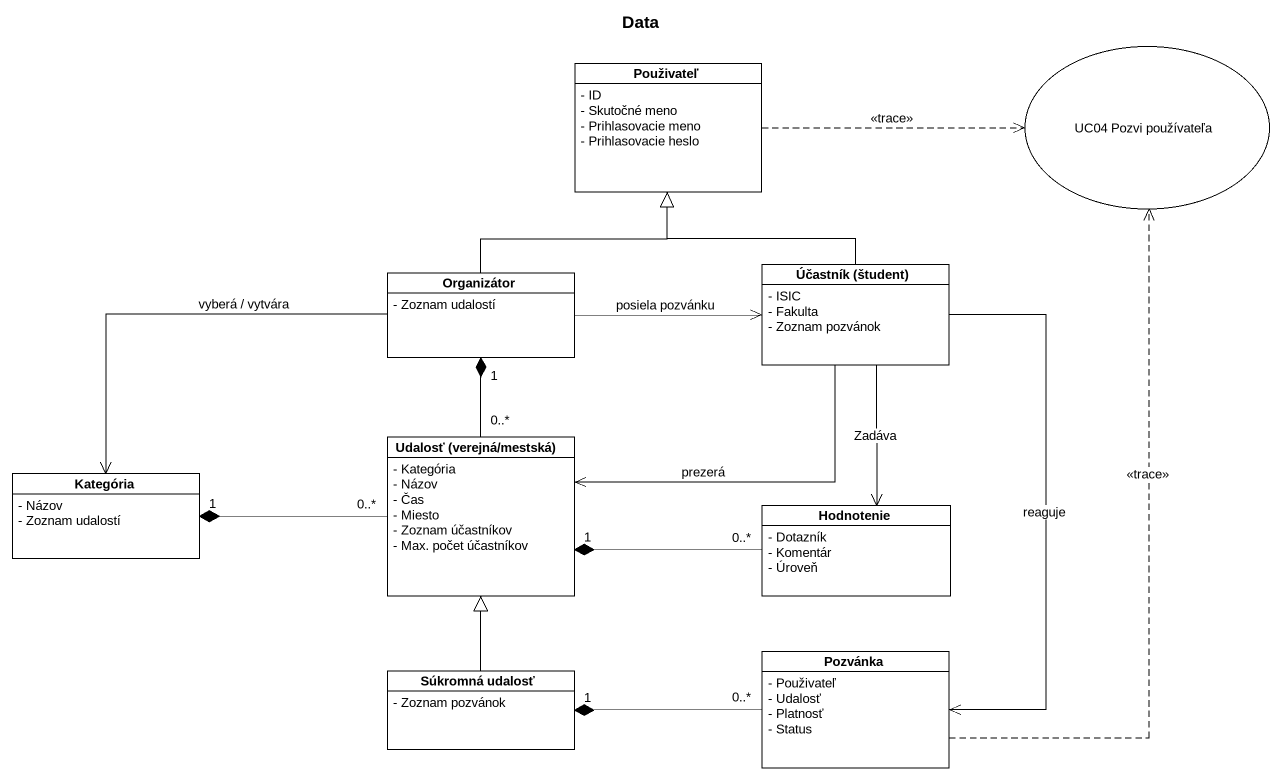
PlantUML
@startuml
title Data
allowmixing
hide circle
hide empty members
skinparam classAttributeIconSize 0
usecase "UC04 Pozvi používateľa" as UC04_Pozvi_používateľa
class Použivateľ {
  - ID
  - Skutočné meno
  - Prihlasovacie meno
  - Prihlasovacie heslo
}
class Organizátor {
  - Zoznam udalostí
}
class "Účastník (študent)" as Účastník_študent {
  - ISIC
  - Fakulta
  - Zoznam pozvánok
}
class "Udalosť (verejná/mestská)" as Udalosť_verejná_mestská {
  - Kategória
  - Názov
  - Čas
  - Miesto
  - Zoznam účastníkov
  - Max. počet účastníkov
}
class Kategória {
  - Názov
  - Zoznam udalostí
}
class Hodnotenie {
  - Dotazník
  - Komentár
  - Úroveň
}
class Pozvánka {
  - Použivateľ
  - Udalosť
  - Platnosť
  - Status
}
class "Súkromná udalosť" as Súkromná_udalosť {
  - Zoznam pozvánok
}
Použivateľ .right.> UC04_Pozvi_používateľa : <<trace>>
Organizátor -up-|> Použivateľ
Organizátor -right-> Účastník_študent : posiela pozvánku
Organizátor -left-> Kategória : vyberá / vytvára
Účastník_študent -up-|> Použivateľ
Účastník_študent -left-> Udalosť_verejná_mestská : prezerá
Účastník_študent --> Hodnotenie : Zadáva
Účastník_študent --> Pozvánka : reaguje
Udalosť_verejná_mestská "0..*" -up-* "1" Organizátor
Udalosť_verejná_mestská "0..*" -left-* "1" Kategória
Hodnotenie "0..*" -left-* "1" Udalosť_verejná_mestská
Pozvánka .up.> UC04_Pozvi_používateľa : <<trace>>
Pozvánka "0..*" -left-* "1" Súkromná_udalosť
Súkromná_udalosť -up-|> Udalosť_verejná_mestská
@enduml
